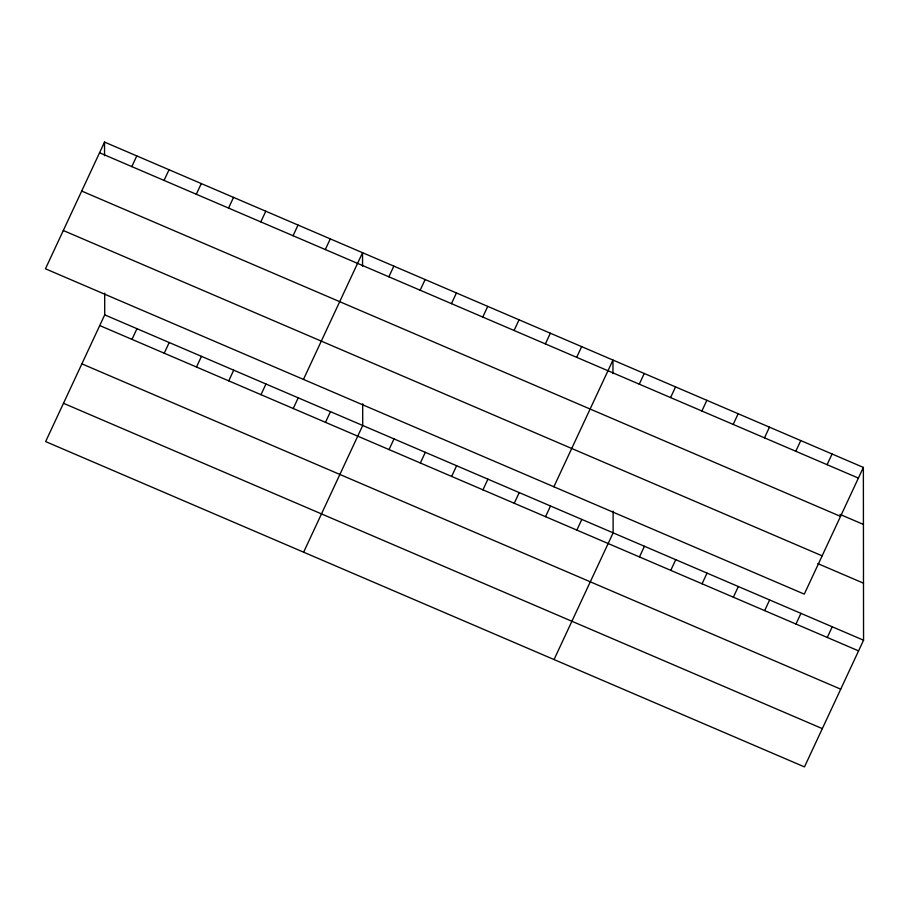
<?xml version="1.0" encoding="UTF-8"?>
<svg xmlns="http://www.w3.org/2000/svg" width="909" height="909" viewBox="0 0 909 909"><rect width="100%" height="100%" fill="white"/><g stroke="black" fill="none" stroke-linecap="round" stroke-linejoin="round"><path stroke-width="1.36" d="M104.535 142.088L45.45 268.791L804.283 594.134L863.368 467.419L104.535 142.088L104.546 155.666M131.805 166.597L136.782 155.916M164.052 180.414L169.04 169.744M104.694 293.152L104.717 314.866L45.632 441.581L804.465 766.912L863.55 640.209L863.368 467.419M196.31 194.242L201.287 183.561M131.987 339.375L136.964 328.694M228.557 208.07L233.533 197.389M164.234 353.203L169.21 342.523M260.803 221.898L265.792 211.218M196.48 367.031L201.468 356.351M293.062 235.726L298.038 225.046M228.738 380.86L233.715 370.179M325.308 249.555L330.285 238.874M260.985 394.688L265.962 384.007M303.458 379.405L362.543 252.702L362.555 266.28M293.232 408.516L298.22 397.835M388.859 276.802L393.847 266.121M325.49 422.333L330.467 411.663M420.163 290.221L425.139 279.54M303.629 552.195L362.714 425.48L362.691 403.766M451.466 303.64L456.443 292.959M389.041 449.58L394.017 438.899M482.77 317.059L487.747 306.378M420.344 462.999L425.321 452.33M514.074 330.478L519.05 319.798M451.648 476.418L456.625 465.749M545.377 343.897L550.354 333.217M482.94 489.849L487.928 479.168M576.67 357.317L581.658 346.636M514.244 503.268L519.232 492.587M553.865 486.769L612.961 360.055L612.973 373.633M545.548 516.687L550.524 506.006M639.277 384.155L644.254 373.474M576.851 530.106L581.828 519.425M670.581 397.574L675.557 386.904M554.047 659.559L613.132 532.844L613.109 511.119M701.884 411.004L706.861 400.324M639.459 556.944L644.436 546.264M733.188 424.423L738.165 413.743M670.762 570.363L675.739 559.683M764.492 437.843L769.469 427.162M702.055 583.783L707.043 573.102M795.784 451.262L800.772 440.581M733.358 597.202L738.347 586.521M827.088 464.681L832.076 454M764.662 610.621L769.639 599.94M795.966 624.04L800.943 613.359M827.27 637.459L832.246 626.79M99.558 152.769L858.391 478.1M839.95 514.369L863.436 524.436M81.696 191.06L840.541 516.392M63.3 230.511L822.145 555.842M817.839 563.614L863.493 583.18M104.717 314.866L863.55 640.209M99.729 325.547L858.573 650.878M81.878 363.839L840.711 689.17M63.482 403.289L822.315 728.62"/></g></svg>
